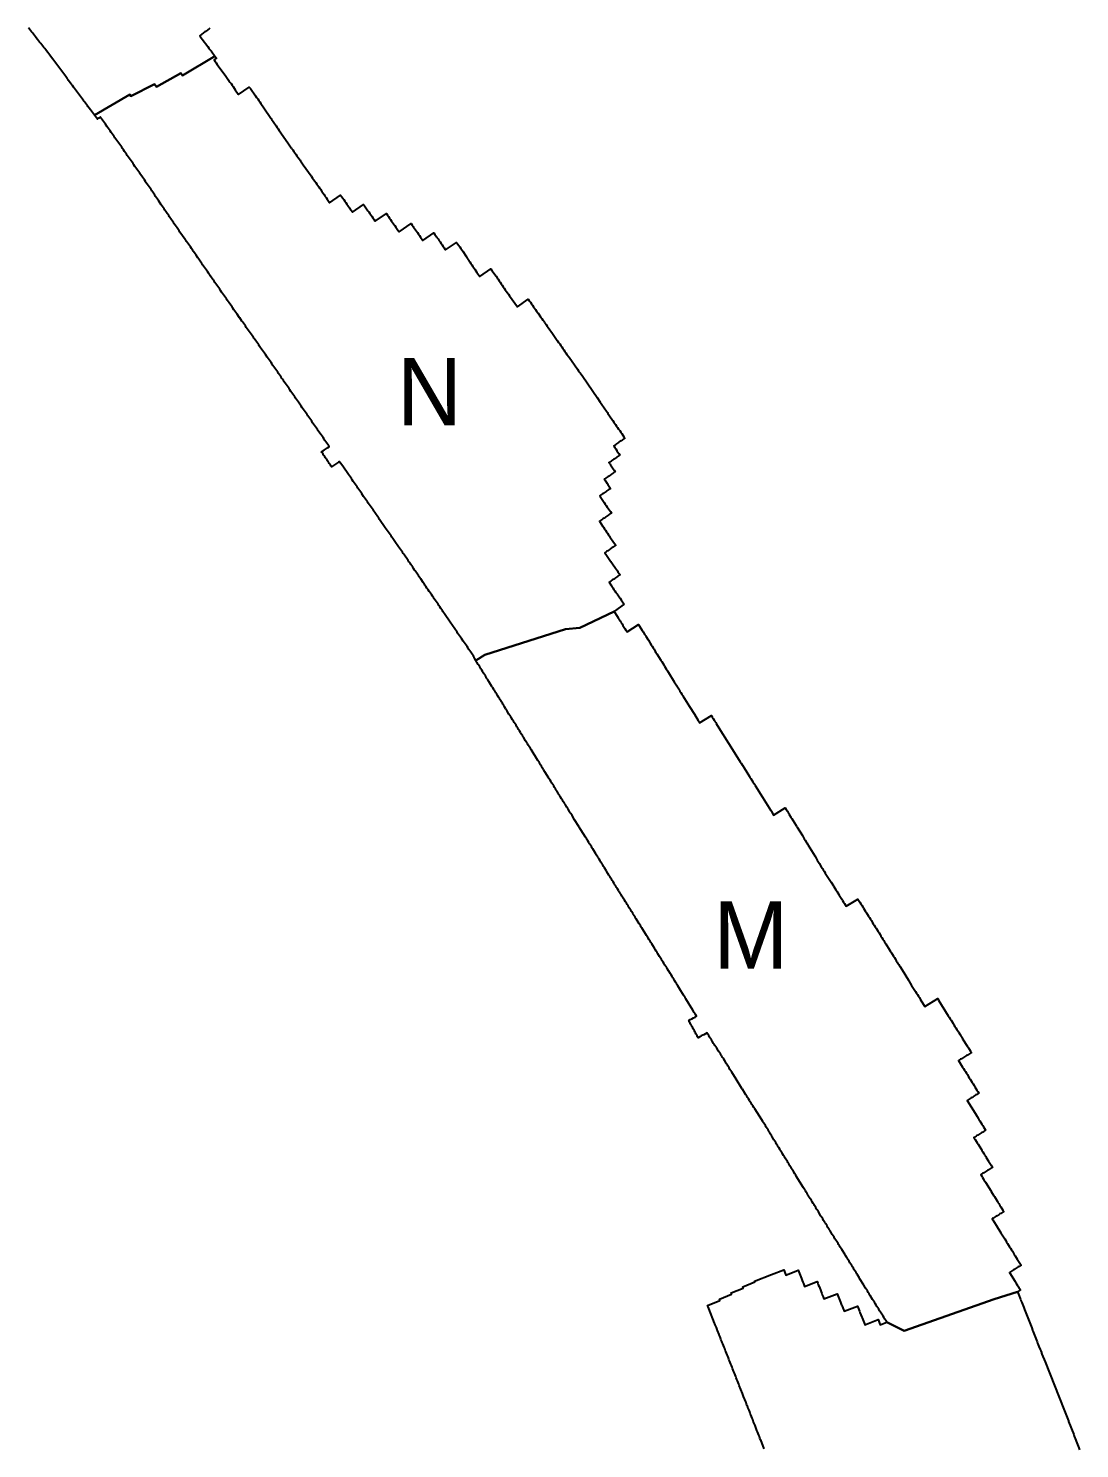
# Model space of a CAD drawing. Extents: x 325010 to 598009, y 7217000 to 7546188.
# Drawn here: x 392601 to 455164, y 7381594 to 7466151 of the extents above; entities that cross this region are included whole.
import ezdxf

# ---------------------------------------------------------------- set-up
doc = ezdxf.new("R2010")
doc.units = 0
for name, color, linetype in [('L', 7, 'Continuous'), ('M', 7, 'Continuous'), ('N', 7, 'Continuous'), ('O', 7, 'Continuous')]:
    doc.layers.add(name, color=color, linetype=linetype)

msp = doc.modelspace()

# ---------------------------------------------------------------- linework, layer by layer
at = {"layer": 'L'}
msp.add_lwpolyline([(436395, 7381571), (436185, 7382108), (436179, 7382124), (436143, 7382216), (436107, 7382308), (436071, 7382400), (436034, 7382492), (435998, 7382584), (435961, 7382675), (435827, 7383021), (435818, 7383044), (435782, 7383136), (435745, 7383227), (435708, 7383319), (435672, 7383411), (435636, 7383503), (435601, 7383595), (435565, 7383688), (435529, 7383780), (435493, 7383872), (435457, 7383964), (435428, 7384038), (435412, 7384078), (435385, 7384148), (435348, 7384240), (435312, 7384332), (435298, 7384370), (435168, 7384700), (435097, 7384884), (434911, 7385354), (434878, 7385435), (434842, 7385527), (434805, 7385619), (434769, 7385711), (434732, 7385803), (434696, 7385895), (434660, 7385987), (434623, 7386079), (434587, 7386170), (434551, 7386262), (434514, 7386354), (434478, 7386446), (434441, 7386538), (434405, 7386630), (434369, 7386722), (434332, 7386814), (434296, 7386906), (434259, 7386997), (434222, 7387089), (434187, 7387181), (434150, 7387273), (434114, 7387365), (434077, 7387457), (434041, 7387549), (434005, 7387641), (433968, 7387733), (433931, 7387824), (433894, 7387916), (433870, 7387977), (433821, 7388099), (433785, 7388191), (433748, 7388283), (433712, 7388375), (433705, 7388391), (433614, 7388622), (433603, 7388651), (433590, 7388683), (433545, 7388797), (433530, 7388834), (433513, 7388877), (433476, 7388971), (433457, 7389018), (433437, 7389070), (433094, 7389937), (433057, 7390029), (433021, 7390121), (433757, 7390413), (433726, 7390494), (434454, 7390782), (434422, 7390863), (435145, 7391149), (435114, 7391230), (435839, 7391517), (435822, 7391560), (436836, 7391962), (436837, 7391959), (437562, 7392245), (437602, 7392145), (437689, 7391927), (438420, 7392216), (438460, 7392116), (438540, 7391914), (438619, 7391713), (438658, 7391611), (438698, 7391511), (438729, 7391430), (438777, 7391308), (438801, 7391249), (439536, 7391539), (439576, 7391439), (439615, 7391338), (439656, 7391238), (439696, 7391137), (439737, 7391037), (439777, 7390936), (439817, 7390836), (439851, 7390752), (439898, 7390635), (439949, 7390505), (440733, 7390815), (440773, 7390714), (440852, 7390512), (440891, 7390411), (440932, 7390311), (441001, 7390138), (441013, 7390109), (441028, 7390070), (441070, 7389965), (441093, 7389908), (441124, 7389828), (441149, 7389767), (441940, 7390080), (441981, 7389980), (442025, 7389868), (442061, 7389779), (442089, 7389706), (442203, 7389420), (442220, 7389376), (442260, 7389276), (442300, 7389175), (442339, 7389075), (442379, 7388974), (442385, 7388958), (443180, 7389273), (443220, 7389172), (443260, 7389071), (443299, 7388970), (443304, 7388958), (443694, 7389112), (443686, 7389125), (444715, 7388604), (450081, 7390482), (451469, 7390932), (451484, 7390893), (451524, 7390792), (451564, 7390691), (451626, 7390532), (451643, 7390490), (451671, 7390417), (451688, 7390373), (451722, 7390288), (451761, 7390188), (451800, 7390087), (451840, 7389986), (451879, 7389885), (451918, 7389785), (451958, 7389684), (451997, 7389583), (452315, 7388778), (452369, 7388639), (452393, 7388577), (452407, 7388541), (452639, 7387945), (452669, 7387871), (452708, 7387770), (452747, 7387669), (452819, 7387488), (452827, 7387468), (452836, 7387445), (452891, 7387306), (452907, 7387267), (452926, 7387219), (453107, 7386765), (454219, 7383948), (454418, 7383439), (454456, 7383343), (454495, 7383243), (454510, 7383202), (454812, 7382431), (454849, 7382336), (454889, 7382235), (454906, 7382189), (454942, 7382098), (454967, 7382034), (455007, 7381933), (455046, 7381832), (455085, 7381732), (455086, 7381731), (455125, 7381631), (455164, 7381530)], dxfattribs=at)
at = {"layer": 'M'}
msp.add_lwpolyline([(451469, 7390932), (450081, 7390482), (444715, 7388604), (443686, 7389125), (443666, 7389158), (443629, 7389218), (443576, 7389302), (443524, 7389386), (443472, 7389470), (443315, 7389721), (443262, 7389805), (443210, 7389889), (443158, 7389973), (443106, 7390057), (443054, 7390141), (443001, 7390225), (442949, 7390309), (442949, 7390309), (442845, 7390477), (442707, 7390701), (442689, 7390729), (442638, 7390813), (442585, 7390897), (442533, 7390981), (442481, 7391065), (442429, 7391149), (442429, 7391150), (442324, 7391317), (442072, 7391727), (442065, 7391738), (442036, 7391787), (441945, 7391933), (441910, 7391991), (441858, 7392075), (441806, 7392159), (441755, 7392243), (441703, 7392327), (441650, 7392411), (441599, 7392496), (441547, 7392580), (441494, 7392663), (441443, 7392748), (441390, 7392832), (441345, 7392905), (441327, 7392934), (441287, 7393000), (441234, 7393084), (441183, 7393168), (441010, 7393445), (440973, 7393503), (440921, 7393587), (440868, 7393671), (440816, 7393755), (440786, 7393802), (440748, 7393863), (440711, 7393922), (440658, 7394006), (440606, 7394090), (440553, 7394174), (440501, 7394257), (440448, 7394341), (440396, 7394425), (440311, 7394564), (440292, 7394593), (440265, 7394639), (440225, 7394703), (440188, 7394762), (440137, 7394846), (440134, 7394851), (440053, 7394982), (440033, 7395014), (440004, 7395062), (439966, 7395123), (439929, 7395182), (439877, 7395267), (439874, 7395272), (439792, 7395404), (439773, 7395435), (439746, 7395480), (439618, 7395687), (439541, 7395814), (439515, 7395856), (439464, 7395941), (439386, 7396067), (439360, 7396109), (439308, 7396193), (439256, 7396277), (439205, 7396361), (439170, 7396418), (439131, 7396481), (439101, 7396530), (439078, 7396568), (439013, 7396674), (438998, 7396699), (438946, 7396783), (438895, 7396867), (438842, 7396951), (438816, 7396993), (438737, 7397118), (438305, 7397819), (438270, 7397875), (438218, 7397960), (438165, 7398043), (438139, 7398085), (438060, 7398211), (438008, 7398295), (438002, 7398305), (437918, 7398439), (437904, 7398463), (437851, 7398547), (437799, 7398631), (437770, 7398678), (437681, 7398821), (437642, 7398882), (437596, 7398958), (437539, 7399051), (437487, 7399135), (437456, 7399186), (437427, 7399234), (437384, 7399303), (437332, 7399388), (437317, 7399415), (437257, 7399512), (437229, 7399557), (437178, 7399641), (437127, 7399726), (437076, 7399811), (437026, 7399896), (436975, 7399980), (436950, 7400023), (436873, 7400150), (436823, 7400235), (436773, 7400320), (436722, 7400405), (436697, 7400448), (436621, 7400575), (436567, 7400658), (436514, 7400741), (436461, 7400825), (436321, 7401046), (436302, 7401075), (436249, 7401159), (436248, 7401160), (435828, 7401824), (435826, 7401827), (435773, 7401910), (435720, 7401994), (435667, 7402077), (435614, 7402161), (435563, 7402245), (435509, 7402329), (435457, 7402412), (435404, 7402496), (435352, 7402580), (435299, 7402663), (435246, 7402747), (435097, 7402985), (435089, 7402998), (435070, 7403029), (434722, 7403585), (434461, 7404005), (434357, 7404173), (434304, 7404257), (434231, 7404377), (434201, 7404425), (434150, 7404510), (434132, 7404538), (434047, 7404679), (433982, 7404783), (433942, 7404846), (433916, 7404888), (433851, 7404993), (433838, 7405014), (433785, 7405098), (433679, 7405264), (433678, 7405264), (433678, 7405265), (433571, 7405430), (433571, 7405430), (433571, 7405431), (433464, 7405597), (433411, 7405680), (433384, 7405722), (433305, 7405847), (433252, 7405930), (433199, 7406014), (433146, 7406098), (433094, 7406181), (433041, 7406265), (432991, 7406345), (432792, 7406237), (432744, 7406211), (432649, 7406160), (432554, 7406109), (432459, 7406058), (432427, 7406116), (432395, 7406174), (432364, 7406231), (432332, 7406289), (432301, 7406347), (432269, 7406406), (432237, 7406464), (432205, 7406522), (432174, 7406580), (432142, 7406638), (432110, 7406697), (432078, 7406755), (432047, 7406813), (432015, 7406871), (431983, 7406929), (431952, 7406987), (431920, 7407045), (431900, 7407081), (431995, 7407133), (432089, 7407185), (432184, 7407238), (432278, 7407290), (432370, 7407341), (432309, 7407440), (432258, 7407524), (432232, 7407566), (432155, 7407693), (431736, 7408364), (431684, 7408448), (431632, 7408532), (431590, 7408600), (431372, 7408952), (431256, 7409141), (431216, 7409204), (431164, 7409289), (431112, 7409373), (431061, 7409457), (431009, 7409541), (430957, 7409625), (430906, 7409710), (430853, 7409794), (430816, 7409854), (430718, 7410012), (430697, 7410045), (430645, 7410129), (430592, 7410213), (430540, 7410297), (430487, 7410381), (430434, 7410464), (430381, 7410548), (430329, 7410631), (430276, 7410715), (430241, 7410772), (430171, 7410883), (430068, 7411050), (430067, 7411051), (430015, 7411135), (429964, 7411219), (429911, 7411303), (429860, 7411388), (429858, 7411390), (429757, 7411553), (429756, 7411556), (429704, 7411640), (429651, 7411724), (429600, 7411808), (429548, 7411892), (429495, 7411976), (429469, 7412018), (429390, 7412143), (429107, 7412601), (429078, 7412647), (429026, 7412732), (428973, 7412815), (428960, 7412837), (428766, 7413145), (428763, 7413150), (428710, 7413234), (428657, 7413317), (428604, 7413401), (428565, 7413464), (428500, 7413568), (428447, 7413652), (428396, 7413737), (428360, 7413794), (428334, 7413837), (428292, 7413905), (428240, 7413989), (428188, 7414073), (428136, 7414157), (428085, 7414242), (428007, 7414366), (427980, 7414409), (427927, 7414493), (427875, 7414577), (427848, 7414620), (427772, 7414742), (427770, 7414745), (427717, 7414828), (427665, 7414912), (427613, 7414996), (427611, 7414999), (427535, 7415121), (427508, 7415164), (427456, 7415248), (427405, 7415332), (427353, 7415416), (427300, 7415500), (427248, 7415584), (427196, 7415668), (427154, 7415736), (427092, 7415836), (426989, 7416005), (426886, 7416174), (426834, 7416258), (426783, 7416342), (426756, 7416386), (426714, 7416453), (426679, 7416510), (426627, 7416595), (426575, 7416679), (426523, 7416763), (426496, 7416807), (426455, 7416874), (426419, 7416931), (426368, 7417015), (426189, 7417302), (426158, 7417351), (426106, 7417435), (426054, 7417519), (426002, 7417603), (425949, 7417687), (425897, 7417770), (425854, 7417838), (425832, 7417874), (425792, 7417938), (425759, 7417990), (425477, 7418440), (425386, 7418587), (425372, 7418608), (425355, 7418637), (425112, 7419028), (424957, 7419280), (424956, 7419281), (424955, 7419283), (424879, 7419406), (424852, 7419449), (424801, 7419533), (424799, 7419535), (424723, 7419659), (424697, 7419702), (424645, 7419786), (424558, 7419925), (424540, 7419953), (424514, 7419996), (424471, 7420065), (424435, 7420121), (424383, 7420205), (424330, 7420289), (424278, 7420372), (424201, 7420498), (424174, 7420541), (424122, 7420625), (424121, 7420627), (424045, 7420750), (424019, 7420793), (423967, 7420877), (423915, 7420961), (423863, 7421046), (423811, 7421130), (423759, 7421214), (423707, 7421298), (423655, 7421382), (423603, 7421466), (423576, 7421509), (423342, 7421886), (423259, 7422020), (423238, 7422054), (423203, 7422112), (423177, 7422154), (423134, 7422222), (423083, 7422307), (423064, 7422336), (423010, 7422424), (422979, 7422475), (422927, 7422559), (422521, 7423208), (422508, 7423230), (422484, 7423268), (422440, 7423339), (422403, 7423397), (422351, 7423481), (422298, 7423565), (422270, 7423610), (422193, 7423733), (422064, 7423942), (422037, 7423985), (422020, 7424013), (421933, 7424153), (421882, 7424237), (421831, 7424322), (421778, 7424405), (421726, 7424489), (421673, 7424573), (421622, 7424658), (421570, 7424742), (421517, 7424826), (421465, 7424909), (421413, 7424993), (421361, 7425077), (421309, 7425161), (421256, 7425245), (421204, 7425329), (421101, 7425497), (421101, 7425498), (421101, 7425498), (421023, 7425624), (420997, 7425666), (420946, 7425751), (420894, 7425835), (420841, 7425919), (420810, 7425969), (420755, 7426058), (420737, 7426086), (420685, 7426170), (420634, 7426255), (420581, 7426339), (420529, 7426423), (420476, 7426506), (420424, 7426590), (420380, 7426661), (420365, 7426684), (420319, 7426758), (420300, 7426788), (420237, 7426889), (420214, 7426925), (420189, 7426966), (420004, 7427261), (419919, 7427399), (419901, 7427429), (419873, 7427474), (419843, 7427523), (419796, 7427597), (419744, 7427681), (419693, 7427765), (419641, 7427849), (419589, 7427934), (419537, 7428017), (419485, 7428102), (419463, 7428138), (419389, 7428259), (419382, 7428270), (419374, 7428283), (419291, 7428417), (419278, 7428439), (419233, 7428512), (419760, 7428860), (424576, 7430372), (425425, 7430471), (427456, 7431443), (427643, 7431147), (427698, 7431061), (427753, 7430974), (427759, 7430964), (427814, 7430878), (427870, 7430791), (427875, 7430782), (427930, 7430695), (427987, 7430606), (428104, 7430420), (428162, 7430329), (428176, 7430306), (428228, 7430223), (428920, 7430653), (428978, 7430562), (429135, 7430307), (429148, 7430285), (429185, 7430226), (429291, 7430054), (429319, 7430009), (429345, 7429966), (429487, 7429737), (429490, 7429732), (429498, 7429719), (429604, 7429548), (429662, 7429456), (429719, 7429365), (429777, 7429273), (429835, 7429182), (429893, 7429090), (429950, 7428998), (430006, 7428908), (430238, 7428540), (430295, 7428448), (430352, 7428356), (430410, 7428264), (430466, 7428172), (430524, 7428080), (430582, 7427988), (430639, 7427897), (430697, 7427805), (431040, 7427253), (431192, 7427006), (431210, 7426976), (431265, 7426887), (431343, 7426760), (431381, 7426700), (431437, 7426607), (431494, 7426515), (431552, 7426423), (431559, 7426411), (431955, 7425781), (432241, 7425321), (432467, 7424952), (432523, 7424859), (432552, 7424810), (433250, 7425244), (433306, 7425151), (433363, 7425059), (433419, 7424967), (433463, 7424894), (433505, 7424826), (433532, 7424782), (433542, 7424764), (433701, 7424505), (434271, 7423587), (434905, 7422580), (434963, 7422489), (435021, 7422397), (435079, 7422306), (435097, 7422276), (435194, 7422123), (435519, 7421608), (435540, 7421574), (435598, 7421483), (435656, 7421391), (435713, 7421300), (435809, 7421146), (435828, 7421116), (435855, 7421073), (436286, 7420383), (436781, 7419584), (436799, 7419556), (436823, 7419516), (436948, 7419314), (437643, 7419745), (437700, 7419653), (437771, 7419538), (437813, 7419469), (437870, 7419377), (437888, 7419346), (437983, 7419192), (438039, 7419100), (438095, 7419007), (438286, 7418700), (438324, 7418640), (438354, 7418591), (438666, 7418089), (438777, 7417903), (438834, 7417811), (438890, 7417719), (438931, 7417651), (438987, 7417560), (439003, 7417534), (439009, 7417525), (439397, 7416888), (439484, 7416744), (439509, 7416703), (439553, 7416629), (439658, 7416455), (439677, 7416425), (439710, 7416370), (439788, 7416239), (439861, 7416125), (439905, 7416057), (439963, 7415966), (440021, 7415875), (440030, 7415861), (440370, 7415328), (440514, 7415098), (440542, 7415053), (440599, 7414961), (440656, 7414869), (440714, 7414778), (440771, 7414686), (440829, 7414594), (440862, 7414541), (441008, 7414308), (441059, 7414228), (441116, 7414136), (441174, 7414045), (441232, 7413953), (441276, 7413881), (441968, 7414311), (442042, 7414192), (442083, 7414128), (442140, 7414036), (442197, 7413944), (442254, 7413853), (442311, 7413761), (442368, 7413669), (442426, 7413578), (442482, 7413485), (442540, 7413394), (442597, 7413303), (442655, 7413211), (442712, 7413120), (442770, 7413028), (442827, 7412937), (442884, 7412845), (442942, 7412753), (442999, 7412662), (443057, 7412571), (443114, 7412479), (443172, 7412388), (443229, 7412296), (443287, 7412205), (443344, 7412113), (443402, 7412022), (443459, 7411930), (443516, 7411839), (443562, 7411764), (443631, 7411655), (443859, 7411285), (443915, 7411196), (443970, 7411106), (444086, 7410918), (444142, 7410828), (444198, 7410736), (444256, 7410644), (444312, 7410552), (444331, 7410523), (444399, 7410414), (444427, 7410369), (444464, 7410309), (444598, 7410094), (444980, 7409478), (444996, 7409451), (445003, 7409439), (445167, 7409175), (445359, 7408869), (445397, 7408810), (445455, 7408718), (445512, 7408627), (445570, 7408535), (445627, 7408444), (445685, 7408352), (445742, 7408261), (445960, 7407912), (446719, 7408383), (446776, 7408291), (447348, 7407369), (447404, 7407280), (447461, 7407188), (447516, 7407097), (447518, 7407095), (447575, 7407004), (447631, 7406912), (447689, 7406820), (447746, 7406729), (447804, 7406637), (447862, 7406546), (447948, 7406408), (447976, 7406362), (448032, 7406272), (448119, 7406132), (448148, 7406087), (448205, 7405995), (448493, 7405537), (448553, 7405447), (448610, 7405355), (448667, 7405263), (448724, 7405171), (448665, 7405135), (448607, 7405099), (448549, 7405062), (448490, 7405026), (448432, 7404990), (448374, 7404954), (448315, 7404918), (448257, 7404881), (448199, 7404845), (448140, 7404809), (448082, 7404773), (448024, 7404737), (447965, 7404701), (447962, 7404698), (448201, 7404313), (448256, 7404226), (448313, 7404134), (448370, 7404042), (448427, 7403950), (448484, 7403859), (448541, 7403767), (448598, 7403675), (448655, 7403583), (448712, 7403492), (448769, 7403400), (448826, 7403308), (448883, 7403216), (448937, 7403128), (448998, 7403029), (449053, 7402941), (449110, 7402849), (449167, 7402757), (449110, 7402722), (449052, 7402686), (448994, 7402650), (448937, 7402614), (448879, 7402578), (448821, 7402542), (448763, 7402506), (448705, 7402471), (448647, 7402435), (448589, 7402399), (448531, 7402363), (448474, 7402327), (448949, 7401560), (449006, 7401468), (449062, 7401375), (449073, 7401358), (449157, 7401220), (449175, 7401191), (449233, 7401099), (449289, 7401007), (449345, 7400914), (449402, 7400822), (449446, 7400749), (449571, 7400545), (449513, 7400510), (449457, 7400475), (449400, 7400440), (449343, 7400404), (449286, 7400369), (449229, 7400334), (449172, 7400298), (449115, 7400263), (449058, 7400227), (449001, 7400192), (448944, 7400157), (448887, 7400121), (448877, 7400115), (448896, 7400083), (448953, 7399992), (449010, 7399899), (449066, 7399807), (449123, 7399715), (449179, 7399623), (449323, 7399392), (449351, 7399348), (449409, 7399256), (449466, 7399164), (449512, 7399089), (449538, 7399048), (449580, 7398981), (449608, 7398935), (449751, 7398705), (449902, 7398459), (449921, 7398429), (449978, 7398337), (449922, 7398302), (449865, 7398267), (449808, 7398232), (449752, 7398197), (449695, 7398162), (449639, 7398126), (449582, 7398091), (449525, 7398056), (449468, 7398021), (449412, 7397986), (449355, 7397951), (449298, 7397916), (449284, 7397907), (449337, 7397820), (449394, 7397729), (449452, 7397637), (449474, 7397600), (449566, 7397453), (449900, 7396916), (449909, 7396901), (449966, 7396809), (450070, 7396642), (450080, 7396625), (450093, 7396604), (450275, 7396310), (450308, 7396256), (450349, 7396189), (450377, 7396144), (450422, 7396072), (450478, 7395980), (450536, 7395888), (450594, 7395796), (450651, 7395705), (450595, 7395670), (450539, 7395635), (450482, 7395600), (450425, 7395565), (450369, 7395530), (450312, 7395495), (450256, 7395460), (450199, 7395425), (450143, 7395390), (450086, 7395355), (450029, 7395319), (449972, 7395284), (449959, 7395276), (449962, 7395272), (449996, 7395215), (450190, 7394903), (450479, 7394445), (450708, 7394077), (450765, 7393985), (450822, 7393892), (450878, 7393800), (450936, 7393708), (450993, 7393616), (451050, 7393524), (451108, 7393432), (451164, 7393340), (451184, 7393307), (451253, 7393196), (451279, 7393156), (451336, 7393064), (451393, 7392972), (451450, 7392880), (451493, 7392811), (451678, 7392511), (451622, 7392476), (451565, 7392441), (451508, 7392406), (451452, 7392371), (451395, 7392336), (451338, 7392300), (451281, 7392265), (451223, 7392230), (451166, 7392194), (451109, 7392159), (451052, 7392123), (450994, 7392088), (450989, 7392084), (450991, 7392080), (451329, 7391541), (451356, 7391498), (451374, 7391468), (451471, 7391314), (451528, 7391222), (451556, 7391177), (451641, 7391038), (451584, 7391003), (451527, 7390967), (451469, 7390932)], close=True, dxfattribs=at)
at = {"layer": 'N'}
msp.add_lwpolyline([(428067, 7431865), (427475, 7431456), (427456, 7431443), (425425, 7430471), (424576, 7430372), (419760, 7428860), (419233, 7428512), (419226, 7428523), (419148, 7428649), (419122, 7428691), (419070, 7428775), (419090, 7428788), (418999, 7428919), (418989, 7428932), (418933, 7429013), (418822, 7429176), (418766, 7429258), (418710, 7429340), (418653, 7429420), (418597, 7429501), (418542, 7429584), (418486, 7429665), (418375, 7429828), (418318, 7429909), (418262, 7429990), (418206, 7430072), (418149, 7430152), (418110, 7430210), (417700, 7430802), (417365, 7431291), (417310, 7431373), (417273, 7431428), (417247, 7431467), (417199, 7431537), (417145, 7431619), (417090, 7431702), (417034, 7431783), (416979, 7431865), (416867, 7432028), (416757, 7432192), (416701, 7432273), (416646, 7432355), (416592, 7432438), (416535, 7432519), (416480, 7432601), (416458, 7432634), (416401, 7432717), (416369, 7432764), (416324, 7432829), (416258, 7432927), (416201, 7433008), (416173, 7433049), (416088, 7433170), (415949, 7433374), (415921, 7433414), (415865, 7433496), (415809, 7433578), (415752, 7433658), (415614, 7433861), (415585, 7433903), (415529, 7433984), (415473, 7434066), (415417, 7434147), (415361, 7434228), (415333, 7434270), (415264, 7434371), (415250, 7434391), (415194, 7434473), (414937, 7434843), (414912, 7434879), (414856, 7434960), (414800, 7435041), (414744, 7435122), (414632, 7435284), (414632, 7435285), (414631, 7435286), (414408, 7435609), (414408, 7435610), (414407, 7435611), (414296, 7435773), (414239, 7435854), (414183, 7435935), (414126, 7436016), (414069, 7436097), (414013, 7436178), (413956, 7436259), (413900, 7436340), (413843, 7436420), (413505, 7436908), (413450, 7436989), (413394, 7437071), (413114, 7437475), (413113, 7437477), (413057, 7437558), (413001, 7437639), (412944, 7437720), (412888, 7437802), (412832, 7437883), (412776, 7437964), (412719, 7438045), (412663, 7438126), (412607, 7438207), (412551, 7438289), (412450, 7438434), (412439, 7438451), (412382, 7438533), (412327, 7438614), (412270, 7438695), (412215, 7438777), (412158, 7438858), (412103, 7438939), (412047, 7439021), (411991, 7439102), (411934, 7439183), (411878, 7439265), (411822, 7439346), (411766, 7439427), (411709, 7439508), (411654, 7439590), (411647, 7439599), (411317, 7440077), (411242, 7440185), (411205, 7440240), (411149, 7440321), (411118, 7440366), (411092, 7440349), (411064, 7440331), (410644, 7440049), (410610, 7440099), (410576, 7440149), (410542, 7440200), (410509, 7440250), (410475, 7440300), (410441, 7440350), (410408, 7440400), (410374, 7440451), (410340, 7440501), (410307, 7440551), (410273, 7440601), (410239, 7440651), (410206, 7440701), (410172, 7440751), (410138, 7440801), (410105, 7440851), (410072, 7440901), (410051, 7440932), (410140, 7440992), (410229, 7441053), (410289, 7441093), (410408, 7441174), (410497, 7441234), (410511, 7441243), (410475, 7441296), (410419, 7441377), (410362, 7441458), (410307, 7441540), (410250, 7441621), (410194, 7441702), (410138, 7441784), (410082, 7441865), (410026, 7441946), (409947, 7442059), (409913, 7442108), (409856, 7442189), (409800, 7442270), (409743, 7442351), (409687, 7442433), (409631, 7442514), (409575, 7442595), (409518, 7442676), (409462, 7442757), (409406, 7442838), (409350, 7442920), (409294, 7443001), (409238, 7443082), (409182, 7443164), (409125, 7443245), (409069, 7443326), (409012, 7443407), (408956, 7443488), (408900, 7443569), (408843, 7443650), (408840, 7443655), (408675, 7443892), (408674, 7443893), (408672, 7443897), (408505, 7444137), (408448, 7444218), (408392, 7444299), (408336, 7444380), (408280, 7444461), (408223, 7444542), (408167, 7444624), (408111, 7444705), (408055, 7444786), (407831, 7445112), (407775, 7445193), (407719, 7445275), (407691, 7445316), (407645, 7445383), (407607, 7445437), (407552, 7445519), (407495, 7445600), (407439, 7445681), (407383, 7445762), (407326, 7445843), (407270, 7445924), (407213, 7446005), (407157, 7446087), (407101, 7446168), (407045, 7446249), (406988, 7446330), (406932, 7446411), (406876, 7446493), (406820, 7446574), (406707, 7446735), (406706, 7446735), (406649, 7446816), (406592, 7446897), (406592, 7446897), (406478, 7447058), (406422, 7447139), (406337, 7447261), (406309, 7447301), (406252, 7447382), (406197, 7447464), (406139, 7447544), (406044, 7447678), (406025, 7447705), (405997, 7447746), (405950, 7447813), (405912, 7447867), (405855, 7447948), (405798, 7448029), (405741, 7448109), (405684, 7448190), (405570, 7448351), (405513, 7448432), (405457, 7448513), (405402, 7448595), (405344, 7448676), (405310, 7448725), (405175, 7448917), (405174, 7448918), (405172, 7448921), (405023, 7449133), (405003, 7449160), (404946, 7449241), (404891, 7449323), (404834, 7449403), (404777, 7449484), (404720, 7449565), (404592, 7449750), (404551, 7449808), (404495, 7449889), (404439, 7449971), (404382, 7450052), (404326, 7450133), (404270, 7450214), (404213, 7450295), (404156, 7450376), (404099, 7450456), (404043, 7450537), (403986, 7450618), (403874, 7450781), (403874, 7450781), (403818, 7450862), (403761, 7450943), (403705, 7451024), (403648, 7451105), (403615, 7451152), (403576, 7451207), (403534, 7451266), (403477, 7451347), (403442, 7451399), (403391, 7451472), (403364, 7451509), (403324, 7451568), (403251, 7451671), (403195, 7451752), (403139, 7451834), (403082, 7451914), (403026, 7451996), (402970, 7452077), (402914, 7452158), (402858, 7452240), (402857, 7452240), (402745, 7452402), (402689, 7452483), (402578, 7452647), (402522, 7452728), (402427, 7452868), (402411, 7452891), (402389, 7452925), (402301, 7453055), (402244, 7453136), (402120, 7453312), (402074, 7453379), (402017, 7453459), (401961, 7453541), (401931, 7453583), (401622, 7454027), (401565, 7454108), (401565, 7454108), (401453, 7454269), (401453, 7454270), (401397, 7454351), (401340, 7454432), (401284, 7454513), (401228, 7454595), (401227, 7454595), (401115, 7454757), (400986, 7454948), (400949, 7455002), (400893, 7455084), (400857, 7455139), (400825, 7455186), (400782, 7455248), (400728, 7455330), (400672, 7455411), (400616, 7455493), (400560, 7455574), (400504, 7455656), (400338, 7455901), (400283, 7455983), (400229, 7456065), (400173, 7456147), (400121, 7456231), (400010, 7456395), (399955, 7456477), (399901, 7456559), (399844, 7456640), (399788, 7456721), (399732, 7456803), (399674, 7456883), (399617, 7456964), (399562, 7457045), (399504, 7457126), (399448, 7457207), (399391, 7457288), (399242, 7457504), (399223, 7457531), (399167, 7457613), (399110, 7457693), (399055, 7457776), (398996, 7457855), (398943, 7457938), (398885, 7458018), (398829, 7458100), (398715, 7458261), (398659, 7458342), (398604, 7458424), (398546, 7458505), (398487, 7458584), (398434, 7458667), (398377, 7458748), (398321, 7458829), (398266, 7458911), (398208, 7458991), (398153, 7459073), (398096, 7459154), (398041, 7459236), (397983, 7459316), (397929, 7459398), (397870, 7459478), (397813, 7459558), (397754, 7459638), (397696, 7459718), (397637, 7459797), (397582, 7459879), (397522, 7459957), (397473, 7460044), (397413, 7460123), (397356, 7460203), (397298, 7460283), (397185, 7460445), (397126, 7460525), (397014, 7460687), (396900, 7460848), (396878, 7460879), (396866, 7460870), (396793, 7460815), (396722, 7460762), (396706, 7460749), (396647, 7460828), (396588, 7460907), (396528, 7460983), (398638, 7462211), (398703, 7462125), (400106, 7462828), (400215, 7462671), (401679, 7463477), (401782, 7463340), (403702, 7464505), (403797, 7464378), (403746, 7464340), (403696, 7464302), (403656, 7464272), (403657, 7464272), (403718, 7464183), (403780, 7464094), (403841, 7464005), (404346, 7463301), (404518, 7463061), (404535, 7463037), (404598, 7462949), (404661, 7462861), (404723, 7462772), (404783, 7462682), (404843, 7462592), (404905, 7462503), (405084, 7462232), (405101, 7462209), (405748, 7462657), (405810, 7462568), (406122, 7462127), (406184, 7462038), (406246, 7461950), (406308, 7461861), (406369, 7461772), (406431, 7461683), (406615, 7461415), (407027, 7460810), (407041, 7460789), (407069, 7460747), (407345, 7460342), (407407, 7460253), (407469, 7460164), (407529, 7460076), (407899, 7459541), (408082, 7459274), (408249, 7459037), (408269, 7459008), (408331, 7458920), (408394, 7458831), (408457, 7458743), (408519, 7458655), (408582, 7458567), (408644, 7458478), (408707, 7458390), (408769, 7458302), (408799, 7458259), (408956, 7458037), (409425, 7457369), (409454, 7457328), (409516, 7457240), (409578, 7457151), (409640, 7457063), (409702, 7456974), (409764, 7456885), (409826, 7456797), (409888, 7456708), (409950, 7456619), (409980, 7456575), (410073, 7456441), (410133, 7456351), (410194, 7456262), (410253, 7456171), (410315, 7456082), (410375, 7455993), (410423, 7455922), (410468, 7455856), (410497, 7455814), (410508, 7455797), (410527, 7455769), (411184, 7456224), (411245, 7456135), (411307, 7456046), (411368, 7455956), (411429, 7455867), (411490, 7455778), (411551, 7455689), (411614, 7455600), (411655, 7455543), (411709, 7455465), (411739, 7455424), (411801, 7455335), (411862, 7455249), (411866, 7455244), (411885, 7455216), (412544, 7455671), (412607, 7455583), (412731, 7455406), (412811, 7455291), (412855, 7455229), (412916, 7455140), (412978, 7455051), (413040, 7454962), (413101, 7454873), (413163, 7454785), (413225, 7454696), (413246, 7454665), (413906, 7455122), (413968, 7455033), (414030, 7454945), (414092, 7454856), (414154, 7454768), (414216, 7454679), (414277, 7454592), (414382, 7454442), (414402, 7454413), (414464, 7454325), (414509, 7454259), (414587, 7454147), (414650, 7454059), (414667, 7454034), (415378, 7454525), (415440, 7454437), (415503, 7454349), (415523, 7454320), (415690, 7454085), (415752, 7453996), (415814, 7453908), (415875, 7453819), (415937, 7453730), (416081, 7453519), (416736, 7453972), (416798, 7453883), (416889, 7453749), (416919, 7453704), (416980, 7453614), (417051, 7453510), (417102, 7453436), (417163, 7453347), (417224, 7453258), (417285, 7453168), (417346, 7453079), (417407, 7452990), (417429, 7452957), (418087, 7453411), (418147, 7453322), (418209, 7453234), (418269, 7453145), (418330, 7453056), (418391, 7452967), (418452, 7452878), (418633, 7452610), (418723, 7452475), (418753, 7452431), (418812, 7452342), (418813, 7452340), (418873, 7452252), (418933, 7452162), (418993, 7452072), (419054, 7451984), (419115, 7451895), (419175, 7451806), (419236, 7451716), (419297, 7451627), (419358, 7451538), (419418, 7451449), (419466, 7451380), (420124, 7451834), (420185, 7451745), (420431, 7451391), (420546, 7451225), (420554, 7451214), (420615, 7451125), (420677, 7451036), (420738, 7450947), (420799, 7450859), (420861, 7450770), (420922, 7450681), (420984, 7450593), (421045, 7450504), (421106, 7450415), (421168, 7450326), (421228, 7450237), (421701, 7449572), (422353, 7450023), (422414, 7449933), (422477, 7449845), (422539, 7449756), (422601, 7449667), (422663, 7449579), (422725, 7449490), (422776, 7449416), (422848, 7449312), (422911, 7449224), (422933, 7449193), (423089, 7448972), (423098, 7448959), (423161, 7448870), (423224, 7448782), (423272, 7448714), (423325, 7448638), (423348, 7448605), (423411, 7448517), (423473, 7448428), (423528, 7448351), (423785, 7447986), (424077, 7447570), (424096, 7447543), (424158, 7447454), (424221, 7447366), (424283, 7447277), (424345, 7447189), (424407, 7447100), (424469, 7447011), (424531, 7446923), (424594, 7446834), (424656, 7446745), (424781, 7446569), (425279, 7445860), (425341, 7445772), (425403, 7445683), (425434, 7445639), (425589, 7445417), (426449, 7444169), (426633, 7443899), (426694, 7443812), (426724, 7443768), (427000, 7443365), (427061, 7443276), (427096, 7443224), (427330, 7442880), (427365, 7442828), (427386, 7442797), (427444, 7442712), (427487, 7442649), (427548, 7442560), (427609, 7442470), (427670, 7442381), (427730, 7442291), (427791, 7442202), (427852, 7442112), (427913, 7442022), (427973, 7441933), (428034, 7441843), (428094, 7441753), (428040, 7441716), (427986, 7441679), (427932, 7441641), (427878, 7441604), (427824, 7441567), (427771, 7441530), (427717, 7441492), (427663, 7441455), (427609, 7441418), (427556, 7441381), (427502, 7441344), (427448, 7441307), (427436, 7441299), (427443, 7441288), (427503, 7441198), (427563, 7441109), (427624, 7441019), (427632, 7441007), (427730, 7440863), (427745, 7440841), (427805, 7440751), (427753, 7440715), (427700, 7440679), (427647, 7440642), (427594, 7440606), (427541, 7440569), (427488, 7440533), (427435, 7440496), (427382, 7440459), (427329, 7440422), (427276, 7440386), (427222, 7440349), (427169, 7440312), (427149, 7440298), (427156, 7440288), (427217, 7440199), (427237, 7440170), (427360, 7439992), (427401, 7439933), (427462, 7439844), (427522, 7439755), (427471, 7439720), (427419, 7439683), (427366, 7439647), (427314, 7439611), (427261, 7439574), (427208, 7439538), (427155, 7439501), (427101, 7439464), (427048, 7439427), (426994, 7439390), (426940, 7439353), (426886, 7439315), (426874, 7439307), (426881, 7439297), (426939, 7439211), (427045, 7439058), (427065, 7439030), (427094, 7438988), (427249, 7438763), (427195, 7438726), (427143, 7438690), (427090, 7438653), (427037, 7438617), (426983, 7438580), (426930, 7438543), (426876, 7438505), (426822, 7438468), (426767, 7438431), (426713, 7438393), (426658, 7438355), (426604, 7438317), (426601, 7438316), (426628, 7438277), (426871, 7437920), (426933, 7437831), (426994, 7437743), (427056, 7437654), (427076, 7437624), (427178, 7437476), (427239, 7437387), (427299, 7437297), (427246, 7437260), (427191, 7437223), (427138, 7437186), (427084, 7437148), (427030, 7437111), (426975, 7437073), (426921, 7437036), (426868, 7436999), (426814, 7436962), (426760, 7436925), (426707, 7436888), (426653, 7436851), (426600, 7436814), (426586, 7436804), (426798, 7436490), (426824, 7436452), (426885, 7436363), (426945, 7436273), (427006, 7436183), (427066, 7436094), (427127, 7436004), (427188, 7435915), (427212, 7435880), (427431, 7435558), (427556, 7435381), (427503, 7435344), (427451, 7435308), (427399, 7435272), (427346, 7435236), (427294, 7435200), (427242, 7435164), (427189, 7435128), (427137, 7435092), (427084, 7435055), (427032, 7435019), (426979, 7434982), (426925, 7434945), (426904, 7434931), (427011, 7434779), (427253, 7434430), (427258, 7434424), (427272, 7434403), (427494, 7434083), (427504, 7434069), (427539, 7434018), (427653, 7433853), (427689, 7433802), (427751, 7433714), (427812, 7433624), (427760, 7433588), (427707, 7433551), (427653, 7433514), (427600, 7433478), (427547, 7433441), (427494, 7433404), (427440, 7433367), (427387, 7433330), (427333, 7433293), (427280, 7433257), (427226, 7433220), (427173, 7433183), (427158, 7433172), (427263, 7433018), (427352, 7432891), (427387, 7432841), (427448, 7432752), (427510, 7432663), (427572, 7432574), (427633, 7432485), (427672, 7432430), (427793, 7432256), (427819, 7432219), (427880, 7432130), (428004, 7431952)], close=True, dxfattribs=at)
at = {"layer": 'O'}
msp.add_lwpolyline([(403401, 7466163), (403351, 7466125), (403301, 7466088), (403251, 7466050), (403201, 7466012), (403150, 7465975), (403100, 7465937), (403049, 7465899), (402999, 7465861), (402948, 7465823), (402897, 7465784), (402846, 7465746), (402795, 7465708), (402821, 7465674), (402886, 7465588), (402951, 7465501), (403278, 7465067), (403342, 7464983), (403407, 7464897), (403470, 7464812), (403702, 7464505), (401782, 7463340), (401679, 7463477), (400215, 7462671), (400106, 7462828), (398703, 7462125), (398638, 7462211), (396528, 7460983), (396527, 7460985), (396469, 7461065), (396410, 7461144), (396352, 7461224), (396291, 7461302), (396144, 7461500), (396114, 7461540), (396056, 7461619), (395998, 7461699), (395938, 7461778), (395908, 7461817), (395819, 7461936), (395762, 7462016), (395705, 7462097), (395644, 7462175), (395586, 7462255), (395529, 7462335), (395468, 7462413), (395413, 7462495), (395352, 7462573), (395294, 7462652), (395219, 7462751), (395174, 7462810), (395115, 7462889), (395095, 7462915), (394996, 7463046), (394938, 7463126), (394909, 7463166), (394821, 7463286), (394761, 7463364), (394704, 7463444), (394646, 7463524), (394586, 7463603), (394528, 7463683), (394469, 7463762), (394409, 7463841), (394350, 7463920), (394291, 7463999), (394230, 7464077), (394170, 7464155), (394110, 7464233), (394050, 7464312), (393913, 7464496), (393873, 7464549), (393813, 7464628), (393755, 7464708), (393740, 7464728), (393637, 7464866), (393577, 7464945), (393515, 7465022), (393454, 7465099), (393392, 7465176), (393331, 7465254), (393270, 7465331), (393209, 7465409), (393149, 7465488), (393069, 7465592), (393028, 7465644), (392967, 7465722), (392907, 7465800), (392846, 7465877), (392784, 7465955), (392724, 7466033), (392663, 7466111), (392601, 7466188)], dxfattribs=at)

# ---------------------------------------------------------------- texts
for s, p in [('N', (414542, 7442522)), ('M', (433367, 7410168))]:
    msp.add_text(s, height=4000).set_placement(p)

doc.saveas('drawing.dxf')
